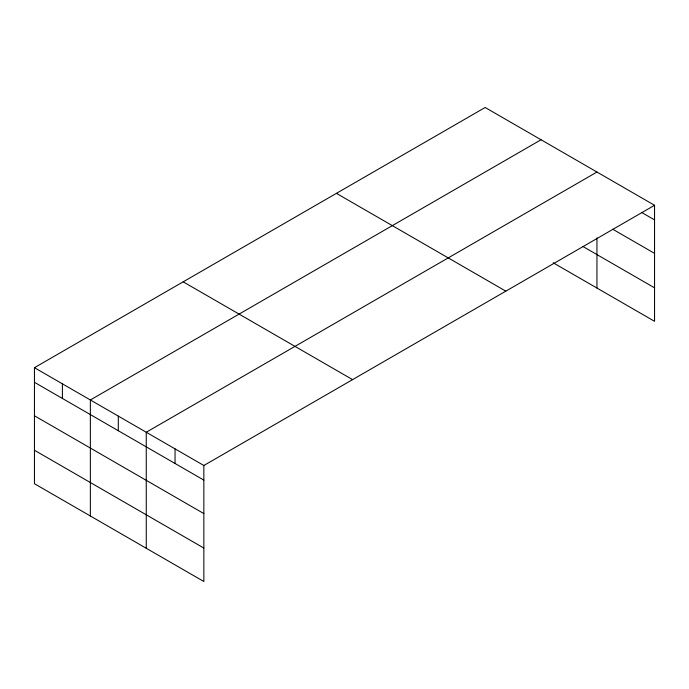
<?xml version="1.0" encoding="UTF-8"?>
<svg xmlns="http://www.w3.org/2000/svg" width="689" height="689" viewBox="0 0 689 689"><rect width="100%" height="100%" fill="white"/><g stroke="black" fill="none" stroke-linecap="round" stroke-linejoin="round"><path stroke-width="1.03" d="M654.55 205.288L485.151 107.484L34.45 367.693L34.45 483.712L203.849 581.516L203.849 465.497L654.55 205.288L654.55 321.307L553.164 262.767M541.054 139.764L90.354 399.964L90.354 515.983M596.95 172.035L146.257 432.244L146.257 548.263M641.545 212.393L654.55 219.903M612.745 229.23L654.55 253.371M582.98 246.524L654.55 287.847M336.421 193.351L505.821 291.154M183.179 281.827L352.579 379.63M34.45 367.693L203.849 465.497M34.45 382.309L203.849 480.112M34.45 415.777L203.849 513.581M34.45 450.253L203.849 548.056M596.95 237.877L596.95 288.054M175.049 448.866L175.049 463.49M118.301 416.104L118.301 430.728M62.398 383.833L62.398 398.449"/></g></svg>
